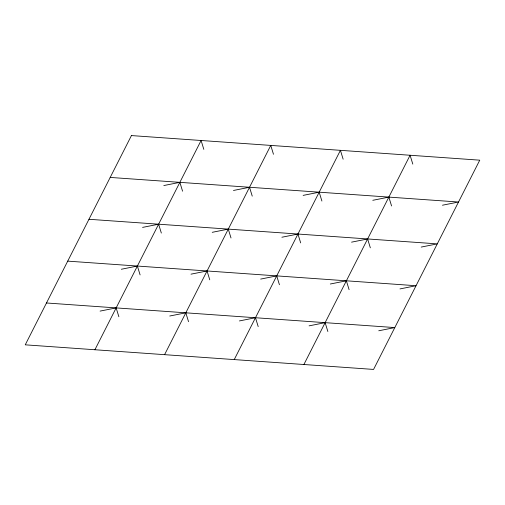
<?xml version="1.0" encoding="UTF-8"?>
<svg xmlns="http://www.w3.org/2000/svg" width="505" height="505" viewBox="0 0 505 505"><rect width="100%" height="100%" fill="white"/><g stroke="black" fill="none" stroke-linecap="round" stroke-linejoin="round"><path stroke-width="0.76" d="M94.915 349.75L201.097 140.497L203.818 149.36M164.58 354.668L270.762 145.415L273.476 154.278M234.238 359.585L340.42 150.332L343.141 159.195M303.903 364.503L410.085 155.25L412.806 164.112M163.803 185.55L179.862 182.343L182.576 191.206M233.468 190.467L249.52 187.267L252.241 196.129M142.568 227.395L158.62 224.195L161.341 233.057M303.133 195.384L319.185 192.184L321.906 201.047M212.233 232.319L228.285 229.112L231.006 237.975M372.791 200.302L388.85 197.101L391.571 205.964M121.333 269.247L137.385 266.047L140.106 274.909M281.891 237.236L297.95 234.036L300.671 242.899M442.456 205.219L458.515 202.019L110.197 177.425M190.991 274.164L207.05 270.964L209.771 279.827M351.556 242.154L367.615 238.953L370.335 247.816M100.091 311.099L116.15 307.898L118.871 316.761M260.656 279.088L276.715 275.888L279.435 284.744M421.22 247.071L437.279 243.871L88.962 219.277M169.756 316.016L185.815 312.816L188.535 321.679M330.32 284.006L346.38 280.805L349.094 289.668M239.42 320.934L255.48 317.733L258.194 326.596M399.985 288.923L416.038 285.723L67.721 261.129M309.085 325.858L325.138 322.657L327.859 331.514M378.75 330.775L394.803 327.575L46.485 302.981M131.433 135.574L25.25 344.827L373.567 369.426L479.75 160.173L131.433 135.574"/></g></svg>
